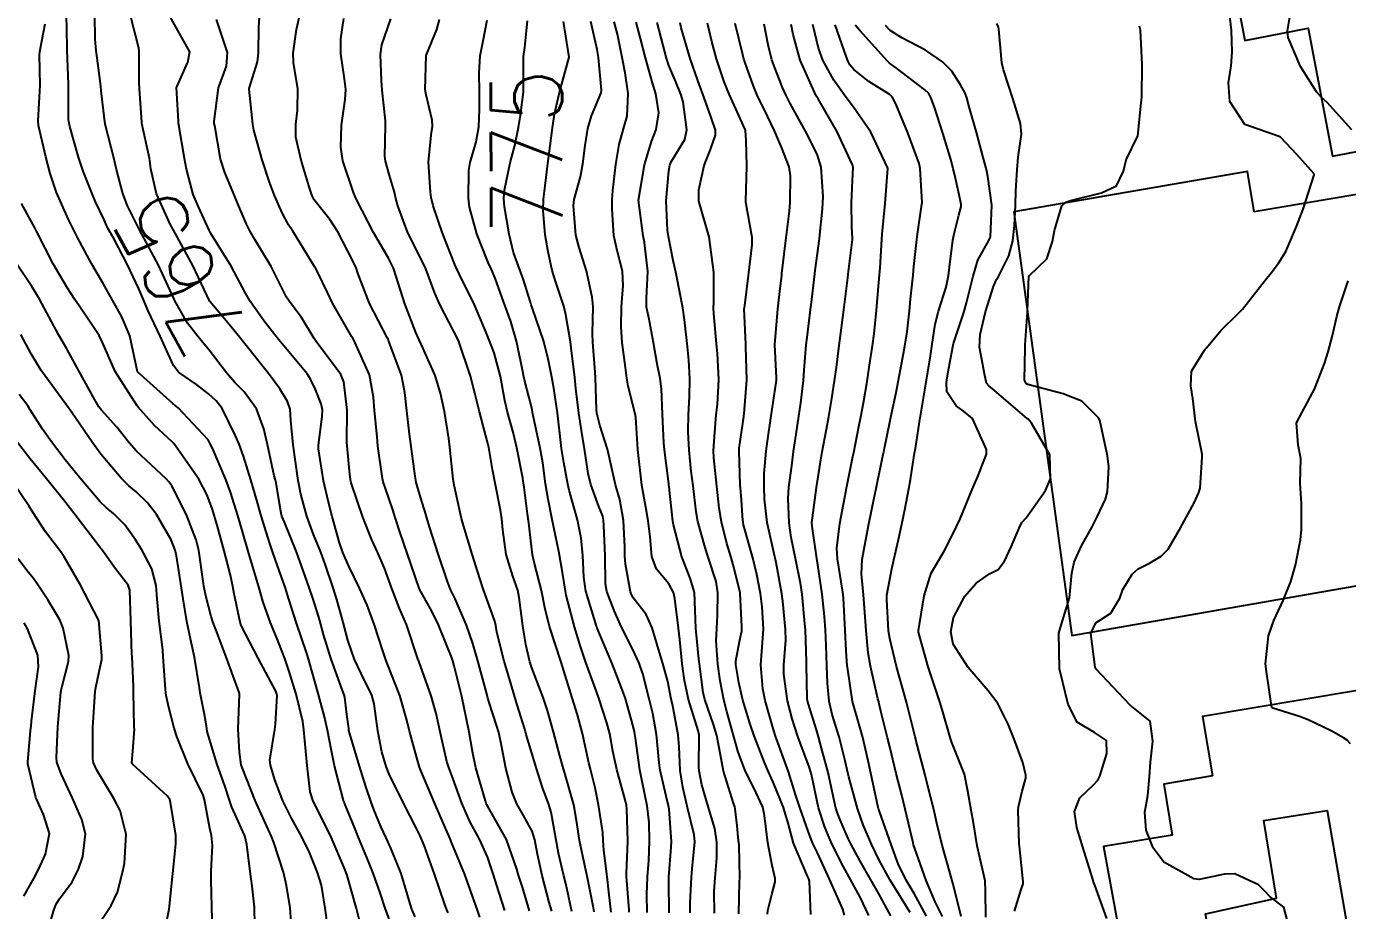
# Model space of a CAD drawing. Header units: metres. Extents: x 318500 to 325275, y 7408834 to 7428799.
# Drawn here: x 323287.8 to 323362, y 7421254.9 to 7421304.6 of the extents above; entities that cross this region are included whole.
import ezdxf
from ezdxf.enums import TextEntityAlignment as Align

# ---------------------------------------------------------------- set-up
doc = ezdxf.new("R2010")
doc.units = ezdxf.units.M
doc.header["$MEASUREMENT"] = 0
for name, color, linetype in [('Cotas', 45, 'Continuous'), ('Curvas de Nivel 1m', 11, 'Continuous'), ('Curvas de Nivel 5m', 15, 'Continuous'), ('Edificações', 30, 'Continuous'), ('Vias Primárias', 230, 'Continuous')]:
    doc.layers.add(name, color=color, linetype=linetype)
doc.styles.add('Style-STANDARD', font='STANDARD.shx')

msp = doc.modelspace()

# ---------------------------------------------------------------- linework, layer by layer
at = {"layer": 'Curvas de Nivel 1m', "flags": 128}
for points, elevation in [([(323362.247, 7421298.753), (323360.864, 7421300.291), (323360.56, 7421300.583), (323360.276, 7421300.893), (323359.377, 7421302.309), (323358.684, 7421303.947), (323358.638, 7421304.317), (323358.885, 7421305.772)], 793), ([(323306.61, 7421253.966), (323306.335, 7421255), (323305.816, 7421256.87), (323305.768, 7421257.009), (323305.683, 7421257.22), (323304.913, 7421259.022), (323304.521, 7421259.831), (323303.904, 7421261.037), (323303.738, 7421261.567), (323303.572, 7421263.042), (323303.548, 7421263.257), (323303.393, 7421265.044), (323303.324, 7421265.515), (323302.95, 7421267.049), (323302.557, 7421268.325), (323302.318, 7421269.055), (323301.858, 7421270.256), (323301.511, 7421271.065), (323301.085, 7421272.275), (323300.864, 7421273.075), (323300.413, 7421274.582), (323300.252, 7421275.085), (323299.937, 7421276.199), (323299.681, 7421277.094), (323299.262, 7421278.4), (323298.998, 7421279.105), (323298.247, 7421280.865), (323298.132, 7421281.118), (323298.003, 7421281.334), (323296.331, 7421283.137), (323296.162, 7421283.279), (323296.024, 7421283.39), (323294.05, 7421285.17), (323293.613, 7421287.177), (323293.154, 7421288.247), (323292.643, 7421289.192), (323292.114, 7421290.125), (323291.47, 7421291.21), (323290.67, 7421292.704), (323290.404, 7421293.226), (323290.325, 7421293.391), (323290.165, 7421293.718), (323289.496, 7421295.237), (323289.139, 7421296.298), (323288.883, 7421297.243), (323288.483, 7421299.001), (323288.466, 7421299.248), (323288.554, 7421300.95), (323288.566, 7421301.247), (323288.545, 7421302.988), (323288.57, 7421303.247), (323288.848, 7421304.709)], 763), ([(323308.186, 7421254.433), (323307.977, 7421254.977), (323307.664, 7421255.888), (323307.281, 7421256.986), (323307.022, 7421257.658), (323306.459, 7421258.999), (323306.244, 7421259.531), (323305.728, 7421260.79), (323305.66, 7421260.942), (323305.632, 7421261.011), (323305.591, 7421261.153), (323305.116, 7421263.02), (323304.933, 7421263.862), (323304.71, 7421265.026), (323304.546, 7421265.778), (323304.207, 7421267.034), (323303.83, 7421268.367), (323303.643, 7421269.042), (323303.547, 7421269.34), (323302.973, 7421271.049), (323302.549, 7421272.387), (323302.331, 7421273.056), (323301.908, 7421274.26), (323301.629, 7421275.064), (323301.476, 7421275.517), (323300.979, 7421277.075), (323300.756, 7421277.88), (323300.406, 7421279.086), (323299.99, 7421280.418), (323299.744, 7421281.094), (323299.54, 7421281.564), (323298.794, 7421283.109), (323298.458, 7421283.537), (323298.038, 7421283.919), (323297.356, 7421284.443), (323296.346, 7421285.146), (323296.055, 7421285.515), (323295.314, 7421287.158), (323294.63, 7421288.629), (323294.388, 7421289.167), (323294.11, 7421289.83), (323293.486, 7421291.18), (323292.726, 7421292.617), (323292.395, 7421293.196), (323292.317, 7421293.353), (323292.165, 7421293.701), (323291.691, 7421294.723), (323291.474, 7421295.211), (323290.987, 7421296.429), (323290.718, 7421297.222), (323290.236, 7421298.954), (323290.181, 7421299.231), (323290.173, 7421299.299), (323290.162, 7421301.231), (323290.159, 7421301.333), (323290.099, 7421303.232), (323290.092, 7421303.433), (323290.053, 7421305.233)], 764), ([(323311.487, 7421254.771), (323311.423, 7421254.933), (323311.294, 7421255.296), (323310.721, 7421256.944), (323310.154, 7421258.502), (323309.969, 7421258.956), (323309.892, 7421259.138), (323309.715, 7421259.504), (323308.961, 7421260.968), (323308.18, 7421262.549), (323308.003, 7421262.978), (323307.772, 7421263.81), (323307.549, 7421264.984), (323307.333, 7421266.515), (323307.201, 7421266.989), (323306.605, 7421268.222), (323306.233, 7421269.004), (323305.856, 7421270.089), (323305.605, 7421271.014), (323305.231, 7421272.367), (323305.031, 7421273.023), (323304.584, 7421274.356), (323304.337, 7421275.034), (323303.935, 7421276.028), (323303.553, 7421277.044), (323303.211, 7421278.296), (323303.07, 7421279.053), (323302.918, 7421280.124), (323302.792, 7421281.058), (323302.659, 7421282.421), (323302.61, 7421283.061), (323302.471, 7421283.5), (323302.041, 7421284.216), (323301.401, 7421285.076), (323300.075, 7421286.727), (323299.784, 7421287.094), (323299.016, 7421288.033), (323298.1, 7421289.12), (323297.145, 7421291.135), (323296.157, 7421292.953), (323296.045, 7421293.151), (323295.894, 7421293.421), (323295.1, 7421295.161), (323294.793, 7421296.572), (323294.71, 7421297.165), (323294.291, 7421299.118), (323294.284, 7421299.17), (323294.246, 7421299.729), (323294.159, 7421301.072), (323294.146, 7421301.172), (323294.134, 7421301.3), (323294.137, 7421303.172), (323294.109, 7421303.356), (323293.656, 7421305.18)], 766), ([(323313.267, 7421254.526), (323313.132, 7421254.908), (323312.867, 7421255.707), (323312.428, 7421256.919), (323311.706, 7421258.677), (323311.599, 7421258.932), (323311.031, 7421260.248), (323310.727, 7421260.945), (323309.959, 7421262.755), (323309.885, 7421262.958), (323309.766, 7421263.341), (323309.324, 7421264.965), (323309.177, 7421265.585), (323308.777, 7421266.97), (323308.086, 7421268.728), (323307.991, 7421268.978), (323307.847, 7421269.427), (323307.33, 7421270.988), (323306.936, 7421272.055), (323306.519, 7421273.004), (323305.909, 7421274.246), (323305.579, 7421275.015), (323305.39, 7421275.557), (323304.972, 7421277.025), (323304.762, 7421277.832), (323304.49, 7421279.032), (323304.204, 7421280.83), (323304.202, 7421281.037), (323304.412, 7421282.646), (323304.429, 7421283.034), (323304.367, 7421283.369), (323304.041, 7421284.176), (323303.762, 7421284.759), (323303.571, 7421285.047), (323302.077, 7421286.84), (323301.886, 7421287.072), (323301.159, 7421288.01), (323300.387, 7421289.087), (323300.107, 7421289.576), (323299.299, 7421291.102), (323298.157, 7421292.934), (323298.061, 7421293.121), (323297.472, 7421294.429), (323297.176, 7421295.135), (323296.798, 7421296.544), (323296.68, 7421297.143), (323296.355, 7421299.031), (323296.342, 7421299.148), (323296.338, 7421299.246), (323296.257, 7421300.824), (323296.24, 7421301.15), (323296.242, 7421301.168), (323296.261, 7421301.221), (323296.864, 7421302.558), (323296.975, 7421303.14), (323296.308, 7421304.333), (323295.854, 7421305.155)], 767), ([(323314.668, 7421254.89), (323314.207, 7421256.36), (323314.033, 7421256.896), (323313.695, 7421257.914), (323313.259, 7421258.907), (323312.711, 7421259.906), (323312.266, 7421260.922), (323311.751, 7421262.33), (323311.53, 7421262.933), (323311.423, 7421263.277), (323311.049, 7421264.941), (323310.826, 7421265.97), (323310.541, 7421266.949), (323309.839, 7421268.908), (323309.821, 7421268.96), (323309.812, 7421268.988), (323309.143, 7421270.967), (323308.767, 7421271.86), (323308.333, 7421272.983), (323307.907, 7421274.134), (323307.541, 7421274.994), (323307.209, 7421275.719), (323306.69, 7421277.003), (323306.048, 7421278.93), (323306.03, 7421279.009), (323305.976, 7421279.39), (323305.813, 7421281.013), (323305.809, 7421281.207), (323305.81, 7421283.013), (323305.636, 7421284.606), (323305.461, 7421285.019), (323304.077, 7421286.869), (323303.963, 7421287.042), (323303.254, 7421288.209), (323302.613, 7421289.062), (323302.405, 7421289.366), (323302.113, 7421289.966), (323301.547, 7421291.076), (323300.635, 7421292.603), (323300.345, 7421293.088), (323300.164, 7421293.467), (323299.677, 7421294.599), (323299.463, 7421295.101), (323298.945, 7421296.363), (323298.711, 7421297.112), (323298.376, 7421298.979), (323298.351, 7421299.118), (323298.344, 7421299.222), (323298.59, 7421301.115), (323299.046, 7421302.341), (323299.106, 7421303.108), (323298.473, 7421304.962)], 768), ([(323316.062, 7421254.874), (323315.67, 7421256.205), (323315.445, 7421256.882), (323315.346, 7421257.223), (323314.765, 7421258.889), (323313.728, 7421260.732), (323313.664, 7421260.835), (323313.634, 7421260.901), (323313.583, 7421261.052), (323313.056, 7421262.911), (323312.86, 7421263.827), (323312.663, 7421264.917), (323312.515, 7421265.641), (323312.255, 7421266.926), (323311.836, 7421268.641), (323311.747, 7421268.931), (323311.69, 7421269.085), (323310.947, 7421270.944), (323310.6, 7421271.672), (323309.89, 7421272.96), (323309.191, 7421274.971), (323308.796, 7421276.118), (323308.524, 7421276.981), (323308.388, 7421277.417), (323307.966, 7421278.608), (323307.839, 7421278.991), (323307.803, 7421279.161), (323307.549, 7421280.995), (323307.5, 7421281.502), (323307.363, 7421282.997), (323307.304, 7421283.731), (323307.065, 7421285), (323306.253, 7421286.833), (323306.154, 7421287.009), (323306.082, 7421287.131), (323304.993, 7421289.027), (323304.706, 7421289.621), (323304.128, 7421290.821), (323304.05, 7421290.963), (323304.004, 7421291.042), (323303.799, 7421291.381), (323302.758, 7421293.061), (323302.53, 7421293.431), (323302.17, 7421294.1), (323301.738, 7421295.074), (323301.457, 7421295.811), (323301.05, 7421297.082), (323300.585, 7421298.737), (323300.516, 7421299.087), (323300.313, 7421301.036), (323300.32, 7421301.089), (323300.786, 7421302.581), (323300.833, 7421303.085), (323300.862, 7421304.535), (323300.893, 7421305.084)], 769), ([(323318.445, 7421254.838), (323318.1, 7421256.417), (323317.999, 7421256.845), (323317.699, 7421258.115), (323317.562, 7421258.852), (323317.286, 7421260.417), (323317.155, 7421260.859), (323316.799, 7421261.81), (323316.448, 7421262.87), (323315.876, 7421264.792), (323315.854, 7421264.879), (323315.838, 7421264.927), (323315.792, 7421265.082), (323315.376, 7421266.454), (323315.245, 7421266.888), (323314.988, 7421267.727), (323314.64, 7421268.898), (323314.232, 7421270.537), (323314.162, 7421270.906), (323314.114, 7421271.148), (323313.879, 7421271.834), (323313.485, 7421272.914), (323313.271, 7421273.545), (323312.835, 7421274.921), (323312.349, 7421276.52), (323312.248, 7421276.927), (323311.963, 7421278.197), (323311.834, 7421278.798), (323311.805, 7421278.932), (323311.773, 7421279.133), (323311.577, 7421280.936), (323311.523, 7421281.422), (323311.296, 7421282.941), (323311.066, 7421283.97), (323310.757, 7421284.949), (323310.073, 7421286.504), (323309.856, 7421286.963), (323309.682, 7421287.37), (323309.067, 7421288.976), (323308.833, 7421289.695), (323308.422, 7421290.986), (323308.138, 7421291.555), (323307.295, 7421292.999), (323306.337, 7421294.85), (323306.271, 7421295.009), (323306.183, 7421295.235), (323305.571, 7421297.02), (323305.46, 7421297.783), (323305.503, 7421299.021), (323305.709, 7421300.473), (323305.747, 7421301.018), (323305.668, 7421301.62), (323305.455, 7421303.023), (323305.462, 7421303.864), (323305.638, 7421305.02)], 771), ([(323319.687, 7421254.82), (323319.653, 7421255.037), (323319.295, 7421256.826), (323319.182, 7421257.333), (323318.878, 7421258.832), (323318.725, 7421259.845), (323318.544, 7421260.842), (323318.057, 7421262.546), (323317.968, 7421262.848), (323317.771, 7421263.582), (323317.424, 7421264.855), (323317.074, 7421266.132), (323316.833, 7421266.865), (323316.186, 7421268.523), (323316.072, 7421268.877), (323315.854, 7421269.842), (323315.691, 7421270.883), (323315.488, 7421272.488), (323315.4, 7421272.887), (323315.118, 7421273.676), (323314.755, 7421274.897), (323314.565, 7421276.276), (323314.51, 7421276.902), (323314.434, 7421277.382), (323314.124, 7421278.908), (323313.982, 7421279.682), (323313.769, 7421280.912), (323313.705, 7421281.212), (323313.261, 7421282.918), (323313, 7421283.96), (323312.742, 7421284.923), (323312.08, 7421286.93), (323311.029, 7421288.946), (323310.742, 7421289.576), (323310.231, 7421290.958), (323310.133, 7421291.184), (323309.228, 7421292.974), (323308.673, 7421294.492), (323308.542, 7421294.985), (323308.47, 7421295.264), (323308.202, 7421296.19), (323307.97, 7421296.992), (323307.935, 7421297.272), (323307.973, 7421298.993), (323307.965, 7421299.271), (323307.794, 7421300.995), (323307.746, 7421301.517), (323307.694, 7421302.996), (323307.761, 7421303.533), (323308.263, 7421304.991)], 772), ([(323320.642, 7421254.81), (323320.525, 7421255.954), (323320.416, 7421256.813), (323320.23, 7421258.287), (323320.196, 7421258.815), (323320.175, 7421259.276), (323319.942, 7421260.827), (323319.744, 7421261.781), (323319.482, 7421262.833), (323319.398, 7421263.201), (323319.034, 7421264.838), (323318.756, 7421265.885), (323318.459, 7421266.844), (323317.84, 7421268.85), (323317.181, 7421270.86), (323316.928, 7421271.912), (323316.743, 7421272.867), (323316.324, 7421274.463), (323316.237, 7421274.875), (323315.998, 7421276.83), (323315.99, 7421276.879), (323315.984, 7421276.913), (323315.953, 7421277.178), (323315.765, 7421278.68), (323315.732, 7421278.884), (323315.68, 7421279.179), (323315.348, 7421280.89), (323315.137, 7421281.769), (323314.831, 7421282.898), (323314.684, 7421283.548), (323314.425, 7421284.904), (323314.07, 7421286.225), (323313.819, 7421286.913), (323313.633, 7421287.369), (323312.964, 7421288.921), (323312.127, 7421290.64), (323312.03, 7421290.833), (323311.983, 7421290.932), (323311.867, 7421291.201), (323311.17, 7421292.945), (323310.645, 7421294.491), (323310.54, 7421294.955), (323310.496, 7421295.258), (323310.395, 7421296.957), (323310.565, 7421298.625), (323310.616, 7421298.954), (323310.592, 7421299.304), (323310.258, 7421300.735), (323310.217, 7421300.918), (323310.212, 7421300.961), (323310.209, 7421301.013), (323310.266, 7421302.96), (323310.27, 7421302.981), (323310.291, 7421303.027), (323310.861, 7421304.402), (323311.004, 7421304.95)], 773), ([(323321.657, 7421254.8), (323321.652, 7421254.929), (323321.517, 7421256.802), (323321.517, 7421256.967), (323321.591, 7421258.801), (323321.533, 7421260.607), (323321.508, 7421260.803), (323321.429, 7421261.111), (323320.966, 7421262.812), (323320.75, 7421263.841), (323320.569, 7421264.818), (323320.409, 7421265.434), (323319.952, 7421266.828), (323319.816, 7421267.202), (323319.229, 7421268.836), (323318.904, 7421269.79), (323318.585, 7421270.843), (323318.13, 7421272.605), (323318.077, 7421272.848), (323317.906, 7421273.891), (323317.743, 7421274.853), (323317.707, 7421275.07), (323317.344, 7421276.859), (323317.103, 7421278.004), (323316.962, 7421278.865), (323316.807, 7421280.049), (323316.658, 7421280.87), (323316.284, 7421282.619), (323316.239, 7421282.877), (323316.207, 7421283.053), (323316.038, 7421283.696), (323315.802, 7421284.638), (323315.744, 7421284.885), (323315.662, 7421285.279), (323315.33, 7421286.891), (323315.004, 7421287.988), (323314.678, 7421288.901), (323314.531, 7421289.321), (323314.125, 7421290.42), (323313.921, 7421290.912), (323313.747, 7421291.303), (323313.097, 7421292.921), (323312.694, 7421294.413), (323312.635, 7421294.926), (323312.65, 7421296.481), (323312.72, 7421296.925), (323313.062, 7421298.088), (323313.218, 7421298.92), (323313.246, 7421299.924), (323313.244, 7421300.92), (323313.23, 7421301.971), (323313.287, 7421302.92), (323313.456, 7421303.766), (323313.689, 7421304.916)], 774), ([(323323.911, 7421254.767), (323323.883, 7421256.562), (323323.895, 7421256.768), (323324.021, 7421258.451), (323324.03, 7421258.767), (323323.9, 7421260.596), (323323.871, 7421260.769), (323323.738, 7421261.323), (323323.4, 7421262.775), (323323.341, 7421263.202), (323323.2, 7421264.779), (323322.989, 7421265.969), (323322.786, 7421266.785), (323322.427, 7421268.195), (323322.228, 7421268.794), (323321.852, 7421269.606), (323321.238, 7421270.809), (323320.812, 7421271.749), (323320.402, 7421272.822), (323320.332, 7421273.259), (323320.315, 7421274.824), (323320.241, 7421276.53), (323320.22, 7421276.826), (323320.172, 7421277.047), (323319.958, 7421277.603), (323319.508, 7421278.835), (323319.359, 7421279.457), (323319.15, 7421280.839), (323318.989, 7421281.867), (323318.83, 7421282.842), (323318.668, 7421284.219), (323318.611, 7421284.844), (323318.402, 7421286.52), (323318.356, 7421286.847), (323318.103, 7421288.368), (323317.985, 7421288.852), (323317.514, 7421290.249), (323317.336, 7421290.862), (323317.112, 7421291.899), (323316.95, 7421292.868), (323316.822, 7421294.228), (323316.847, 7421294.87), (323316.936, 7421295.607), (323317.1, 7421296.867), (323317.228, 7421297.862), (323317.353, 7421298.863), (323317.474, 7421299.64), (323317.75, 7421300.858), (323318.29, 7421302.85), (323317.963, 7421304.855)], 776), ([(323325.094, 7421254.756), (323325.08, 7421255.334), (323325.166, 7421256.755), (323325.204, 7421257.238), (323325.35, 7421258.754), (323325.314, 7421259.154), (323324.927, 7421260.758), (323324.679, 7421261.828), (323324.534, 7421262.762), (323324.46, 7421264.083), (323324.409, 7421264.764), (323324.091, 7421266.483), (323324.027, 7421266.768), (323323.825, 7421267.763), (323323.555, 7421268.774), (323323.412, 7421269.211), (323322.956, 7421270.784), (323322.62, 7421271.531), (323321.887, 7421272.472), (323321.768, 7421272.681), (323321.73, 7421272.802), (323321.457, 7421274.351), (323321.425, 7421274.807), (323321.414, 7421275.321), (323321.344, 7421276.809), (323321.131, 7421277.982), (323320.893, 7421278.816), (323320.579, 7421280.233), (323320.449, 7421280.823), (323320.02, 7421282.167), (323319.844, 7421282.832), (323319.817, 7421283.047), (323319.76, 7421284.833), (323319.744, 7421285.144), (323319.616, 7421286.835), (323319.602, 7421287.32), (323319.637, 7421288.835), (323319.59, 7421289.36), (323319.257, 7421290.839), (323318.849, 7421292.144), (323318.669, 7421292.845), (323318.532, 7421294.5), (323318.569, 7421294.846), (323318.919, 7421296.126), (323319.061, 7421296.841), (323319.182, 7421297.884), (323319.334, 7421298.839), (323319.54, 7421299.548), (323320.084, 7421300.832), (323320.108, 7421300.996), (323319.942, 7421302.833), (323319.866, 7421303.265), (323319.501, 7421304.838)], 777), ([(323326.457, 7421254.738), (323326.43, 7421255.978), (323326.491, 7421256.738), (323326.58, 7421257.854), (323326.585, 7421258.737), (323326.474, 7421259.495), (323326.098, 7421260.744), (323325.748, 7421261.966), (323325.589, 7421262.752), (323325.576, 7421262.938), (323325.584, 7421264.752), (323325.538, 7421265.007), (323324.999, 7421266.758), (323324.768, 7421267.819), (323324.643, 7421268.762), (323324.505, 7421270.119), (323324.43, 7421270.764), (323324.226, 7421272.427), (323324.158, 7421272.767), (323323.897, 7421273.245), (323323.204, 7421274.075), (323322.938, 7421274.785), (323322.833, 7421275.891), (323322.723, 7421276.788), (323322.608, 7421277.442), (323322.366, 7421278.794), (323322.166, 7421280.628), (323322.153, 7421280.798), (323322.027, 7421282.591), (323321.993, 7421282.801), (323321.598, 7421284.359), (323321.534, 7421284.808), (323321.457, 7421285.411), (323321.269, 7421286.812), (323321.217, 7421287.689), (323321.233, 7421288.813), (323321.325, 7421290.015), (323321.288, 7421290.813), (323320.978, 7421291.987), (323320.808, 7421292.82), (323320.707, 7421294.297), (323320.699, 7421294.822), (323320.734, 7421295.36), (323320.918, 7421296.819), (323321.104, 7421297.94), (323321.348, 7421298.813), (323321.54, 7421299.522), (323321.611, 7421300.81), (323321.439, 7421301.97), (323321.276, 7421302.815), (323320.997, 7421304.132), (323320.81, 7421304.823)], 778), ([(323327.829, 7421254.717), (323327.866, 7421256.528), (323327.874, 7421256.717), (323327.838, 7421258.588), (323327.824, 7421258.718), (323327.811, 7421258.818), (323327.719, 7421259.658), (323327.618, 7421260.61), (323327.596, 7421260.722), (323327.52, 7421260.936), (323326.964, 7421262.732), (323326.779, 7421263.731), (323326.578, 7421264.738), (323326.399, 7421265.344), (323325.913, 7421266.748), (323325.816, 7421267.144), (323325.602, 7421268.752), (323325.574, 7421269.023), (323325.408, 7421270.755), (323325.39, 7421271.24), (323325.331, 7421272.756), (323325.096, 7421273.565), (323324.628, 7421274.763), (323324.158, 7421276.557), (323324.121, 7421276.768), (323323.964, 7421278.152), (323323.902, 7421278.704), (323323.894, 7421278.771), (323323.881, 7421278.861), (323323.653, 7421280.775), (323323.614, 7421281.168), (323323.532, 7421282.777), (323323.48, 7421284.214), (323323.406, 7421284.78), (323323.241, 7421285.604), (323323.031, 7421286.786), (323322.775, 7421288.115), (323322.634, 7421288.792), (323322.627, 7421289.304), (323322.708, 7421290.791), (323322.519, 7421292.43), (323322.453, 7421292.796), (323322.19, 7421294.8), (323322.515, 7421296.795), (323322.909, 7421298.11), (323323.175, 7421298.786), (323323.319, 7421299.719), (323323.149, 7421300.787), (323322.946, 7421301.46), (323322.58, 7421302.796), (323322.306, 7421303.893), (323322.049, 7421304.804)], 779), ([(323331.865, 7421254.667), (323331.795, 7421256.551), (323331.761, 7421256.669), (323331.682, 7421256.833), (323330.895, 7421258.678), (323330.596, 7421259.806), (323330.337, 7421260.684), (323329.751, 7421262.116), (323329.483, 7421262.694), (323329.261, 7421263.204), (323328.678, 7421264.707), (323328.452, 7421265.366), (323328.049, 7421266.716), (323327.825, 7421267.703), (323327.657, 7421268.723), (323327.656, 7421268.91), (323327.859, 7421270.016), (323327.981, 7421270.606), (323327.989, 7421270.718), (323327.988, 7421270.835), (323327.897, 7421272.72), (323327.891, 7421272.763), (323327.504, 7421274.317), (323327.387, 7421274.728), (323327.152, 7421275.511), (323326.839, 7421276.737), (323326.72, 7421277.501), (323326.581, 7421278.741), (323326.407, 7421280.331), (323326.394, 7421280.744), (323326.502, 7421282.263), (323326.556, 7421282.742), (323326.626, 7421283.332), (323326.693, 7421284.74), (323326.621, 7421286.193), (323326.569, 7421286.743), (323326.41, 7421288.441), (323326.399, 7421288.746), (323326.416, 7421289.049), (323326.41, 7421290.746), (323326.16, 7421292.75), (323325.569, 7421294.756), (323325.566, 7421295.387), (323325.882, 7421296.753), (323325.965, 7421297.002), (323326.224, 7421297.651), (323326.519, 7421298.462), (323326.51, 7421298.746), (323326.251, 7421299.503), (323325.798, 7421300.755), (323325.511, 7421301.525), (323325.09, 7421302.762), (323324.59, 7421304.493), (323324.519, 7421304.768)], 781), ([(323333.753, 7421254.638), (323333.655, 7421254.98), (323332.913, 7421256.652), (323332.236, 7421258.128), (323331.981, 7421258.666), (323331.898, 7421258.853), (323331.717, 7421259.353), (323331.251, 7421260.675), (323331.011, 7421261.407), (323330.617, 7421262.681), (323329.939, 7421264.538), (323329.879, 7421264.689), (323329.793, 7421264.989), (323329.412, 7421266.302), (323329.305, 7421266.698), (323329.171, 7421267.348), (323329.051, 7421268.702), (323329.106, 7421269.447), (323329.198, 7421270.7), (323329.132, 7421271.951), (323329.034, 7421272.703), (323328.833, 7421273.779), (323328.608, 7421274.71), (323328.092, 7421276.574), (323328.059, 7421276.718), (323328.046, 7421276.814), (323327.962, 7421277.96), (323327.908, 7421278.659), (323327.903, 7421278.721), (323327.896, 7421278.796), (323327.835, 7421280.722), (323327.844, 7421280.88), (323328.021, 7421282.123), (323328.098, 7421282.65), (323328.108, 7421282.719), (323328.121, 7421282.809), (323328.274, 7421284.717), (323328.22, 7421286.576), (323328.213, 7421286.718), (323328.129, 7421288.7), (323328.129, 7421288.72), (323328.132, 7421288.741), (323328.374, 7421290.716), (323328.571, 7421292.296), (323328.565, 7421292.714), (323328.221, 7421294.688), (323328.216, 7421294.72), (323328.219, 7421294.749), (323328.27, 7421296.719), (323328.232, 7421298.156), (323328.195, 7421298.721), (323328.181, 7421298.781), (323327.293, 7421300.735), (323327.001, 7421301.463), (323326.565, 7421302.746), (323326.305, 7421303.724), (323326.069, 7421304.753)], 782), ([(323335.127, 7421254.618), (323334.645, 7421255.646), (323334.087, 7421256.634), (323333.691, 7421257.352), (323333.047, 7421258.65), (323332.645, 7421259.582), (323332.299, 7421260.661), (323331.896, 7421262.53), (323331.865, 7421262.668), (323331.765, 7421262.972), (323331.137, 7421264.677), (323330.813, 7421265.667), (323330.563, 7421266.682), (323330.349, 7421268.168), (323330.347, 7421268.685), (323330.46, 7421270.085), (323330.449, 7421270.684), (323330.287, 7421272.285), (323330.23, 7421272.687), (323329.916, 7421274.454), (323329.868, 7421274.691), (323329.85, 7421274.762), (323329.414, 7421276.698), (323329.271, 7421278.008), (323329.235, 7421278.701), (323329.238, 7421279.444), (323329.359, 7421280.7), (323329.436, 7421281.271), (323329.646, 7421282.696), (323329.923, 7421284.566), (323329.933, 7421284.692), (323329.932, 7421284.811), (323329.85, 7421286.693), (323329.853, 7421286.924), (323330.008, 7421288.692), (323330.12, 7421289.685), (323330.229, 7421290.59), (323330.241, 7421290.689), (323330.443, 7421292.4), (323330.477, 7421292.687), (323330.67, 7421294.198), (323330.707, 7421294.685), (323330.721, 7421296.169), (323330.642, 7421296.686), (323330.226, 7421297.787), (323329.827, 7421298.696), (323329.436, 7421299.519), (323328.849, 7421300.711), (323328.677, 7421301.117), (323328.285, 7421302.208), (323328.15, 7421302.584), (323328.106, 7421302.723), (323328.04, 7421302.978), (323327.615, 7421304.731)], 783), ([(323336.361, 7421254.603), (323335.669, 7421255.875), (323335.238, 7421256.617), (323334.619, 7421257.703), (323334.118, 7421258.634), (323333.986, 7421258.909), (323333.719, 7421259.512), (323333.384, 7421260.303), (323333.271, 7421260.647), (323333.143, 7421261.244), (323332.838, 7421262.654), (323332.491, 7421263.947), (323332.296, 7421264.662), (323332.182, 7421265.052), (323331.806, 7421266.24), (323331.681, 7421266.671), (323331.659, 7421266.825), (323331.63, 7421268.672), (323331.629, 7421268.886), (323331.56, 7421270.673), (323331.537, 7421271.01), (323331.372, 7421272.675), (323331.285, 7421273.29), (323331.011, 7421274.679), (323330.763, 7421275.857), (323330.64, 7421276.683), (323330.598, 7421278.049), (323330.638, 7421278.683), (323330.789, 7421279.881), (323330.898, 7421280.681), (323331.042, 7421281.653), (323331.192, 7421282.678), (323331.3, 7421283.415), (323331.445, 7421284.676), (323331.488, 7421285.247), (323331.61, 7421286.675), (323331.661, 7421287.1), (323331.85, 7421288.673), (323331.879, 7421288.906), (323332.095, 7421290.67), (323332.096, 7421290.705), (323332.135, 7421290.987), (323332.327, 7421292.498), (323332.349, 7421292.667), (323332.528, 7421294.322), (323332.544, 7421294.665), (323332.551, 7421295.022), (323332.452, 7421296.666), (323332.221, 7421297.391), (323331.557, 7421298.677), (323330.71, 7421300.239), (323330.472, 7421300.688), (323330.274, 7421301.134), (323329.834, 7421302.246), (323329.681, 7421302.699), (323329.475, 7421303.53), (323329.24, 7421304.706)], 784), ([(323338.363, 7421254.579), (323337.669, 7421255.843), (323337.224, 7421256.595), (323336.778, 7421257.515), (323336.376, 7421258.603), (323335.728, 7421260.452), (323335.687, 7421260.568), (323335.672, 7421260.611), (323335.65, 7421260.692), (323335.233, 7421262.618), (323335.081, 7421263.31), (323334.788, 7421264.625), (323334.568, 7421265.399), (323334.201, 7421266.634), (323333.916, 7421268.562), (323333.913, 7421268.639), (323333.853, 7421269.485), (323333.792, 7421270.641), (323333.695, 7421272.45), (323333.679, 7421272.643), (323333.639, 7421272.899), (323333.359, 7421274.648), (323333.326, 7421275.253), (323333.499, 7421276.647), (323333.85, 7421278.523), (323333.868, 7421278.642), (323333.885, 7421278.727), (323333.978, 7421279.181), (323334.233, 7421280.4), (323334.28, 7421280.636), (323334.563, 7421282.091), (323334.672, 7421282.63), (323334.828, 7421283.418), (323335.026, 7421284.625), (323335.159, 7421285.528), (323335.325, 7421286.621), (323335.418, 7421287.293), (323335.561, 7421288.618), (323335.687, 7421290.178), (323335.726, 7421290.616), (323335.764, 7421290.987), (323335.861, 7421292.614), (323335.88, 7421292.898), (323336.032, 7421294.612), (323336.189, 7421296.589), (323336.188, 7421296.61), (323336.178, 7421296.643), (323335.234, 7421298.625), (323334.261, 7421300.034), (323333.787, 7421300.647), (323333.165, 7421301.543), (323332.536, 7421302.666), (323332.3, 7421303.346), (323331.984, 7421304.673)], 786), ([(323358.633, 7421254.305), (323358.44, 7421255.08), (323357.673, 7421255.665), (323357.352, 7421256), (323357.021, 7421256.33), (323355.689, 7421256.953), (323355.11, 7421256.935), (323353.684, 7421256.64), (323353.381, 7421256.678), (323351.698, 7421257.609), (323351.096, 7421258.409), (323350.711, 7421259.406), (323350.634, 7421260.416), (323350.8, 7421261.358), (323350.89, 7421262.413), (323350.947, 7421263.238), (323351.079, 7421264.411), (323350.922, 7421265.534), (323349.81, 7421266.43), (323347.894, 7421268.449), (323347.842, 7421268.575), (323347.593, 7421270.454), (323347.876, 7421271.056), (323348.723, 7421271.6), (323349.225, 7421272.437), (323349.397, 7421272.935), (323349.91, 7421273.793), (323350.25, 7421274.09), (323350.887, 7421274.416), (323351.536, 7421274.796), (323351.932, 7421275.208), (323352.628, 7421276.39), (323353.396, 7421277.81), (323353.664, 7421278.375), (323353.728, 7421278.62), (323353.857, 7421280.372), (323353.839, 7421280.536), (323353.48, 7421282.378), (323353.321, 7421283.659), (323353.218, 7421284.382), (323353.245, 7421285.2), (323353.975, 7421286.372), (323354.024, 7421286.427), (323354.082, 7421286.493), (323354.941, 7421287.518), (323355.786, 7421288.353), (323355.953, 7421288.51), (323356.113, 7421288.68), (323357.411, 7421290.331), (323357.73, 7421290.732), (323358.144, 7421291.267), (323358.54, 7421291.929), (323358.715, 7421292.312), (323359.15, 7421293.331), (323359.515, 7421294.3), (323360.143, 7421296.234), (323360.128, 7421296.301), (323359.17, 7421297.366), (323358.274, 7421298.32), (323358.24, 7421298.351), (323358.18, 7421298.382), (323356.251, 7421299.065), (323355.399, 7421300.359), (323355.325, 7421301.404), (323355.471, 7421302.362), (323355.531, 7421303.132), (323355.504, 7421304.362), (323355.376, 7421305.323)], 792), ([(323339.259, 7421254.566), (323338.846, 7421255.389), (323338.35, 7421256.58), (323337.707, 7421258.383), (323337.633, 7421258.591), (323337.605, 7421258.697), (323337.155, 7421260.596), (323336.969, 7421261.37), (323336.668, 7421262.601), (323336.304, 7421264.083), (323336.175, 7421264.606), (323335.805, 7421266.103), (323335.701, 7421266.504), (323335.676, 7421266.612), (323335.631, 7421266.794), (323335.216, 7421268.619), (323335.095, 7421269.377), (323334.972, 7421270.623), (323334.901, 7421271.646), (323334.824, 7421272.626), (323334.719, 7421273.817), (323334.756, 7421274.627), (323334.932, 7421275.629), (323335.128, 7421276.622), (323335.428, 7421278.081), (323335.537, 7421278.616), (323335.613, 7421278.978), (323335.951, 7421280.611), (323335.958, 7421280.653), (323336.004, 7421280.875), (323336.299, 7421282.334), (323336.352, 7421282.607), (323336.656, 7421283.992), (323336.778, 7421284.603), (323336.982, 7421285.685), (323337.154, 7421286.599), (323337.28, 7421287.41), (323337.407, 7421288.597), (323337.468, 7421289.245), (323337.605, 7421290.595), (323337.653, 7421291.079), (323337.822, 7421292.593), (323337.86, 7421292.898), (323338.103, 7421294.591), (323338.11, 7421294.672), (323338.006, 7421296.592), (323337.948, 7421296.859), (323337.311, 7421298.599), (323336.644, 7421300.227), (323336.435, 7421300.608), (323336.272, 7421300.761), (323335.125, 7421301.474), (323334.285, 7421302.145), (323334.06, 7421302.415), (323333.94, 7421302.645), (323333.729, 7421303.218), (323333.232, 7421304.656)], 787), ([(323340.318, 7421254.55), (323339.861, 7421256.373), (323339.809, 7421256.558), (323339.686, 7421256.98), (323339.237, 7421258.567), (323338.951, 7421259.8), (323338.77, 7421260.574), (323338.439, 7421261.891), (323338.274, 7421262.582), (323337.787, 7421264.408), (323337.744, 7421264.59), (323337.726, 7421264.656), (323337.245, 7421266.596), (323337.009, 7421267.411), (323336.671, 7421268.602), (323336.294, 7421270.175), (323336.229, 7421270.606), (323336.126, 7421272.369), (323336.143, 7421272.607), (323336.416, 7421274.102), (323336.527, 7421274.604), (323336.791, 7421275.747), (323336.977, 7421276.6), (323337.142, 7421277.414), (323337.366, 7421278.596), (323337.455, 7421279.118), (323337.693, 7421280.593), (323337.737, 7421280.859), (323338.016, 7421282.59), (323338.031, 7421282.664), (323338.343, 7421284.586), (323338.587, 7421286.068), (323338.656, 7421286.581), (323338.841, 7421287.837), (323339.037, 7421288.576), (323339.467, 7421289.913), (323339.603, 7421290.568), (323339.659, 7421291.046), (323339.841, 7421292.565), (323339.891, 7421292.837), (323340.181, 7421293.957), (323340.301, 7421294.446), (323340.312, 7421294.558), (323340.297, 7421294.665), (323340.196, 7421295.116), (323339.93, 7421296.286), (323339.87, 7421296.565), (323339.749, 7421297.035), (323339.275, 7421298.574), (323338.804, 7421300.04), (323338.612, 7421300.585), (323338.487, 7421300.802), (323338.274, 7421301.008), (323336.677, 7421302.216), (323336.289, 7421302.514), (323336.234, 7421302.556), (323336.169, 7421302.612), (323334.616, 7421304.336), (323334.35, 7421304.64)], 788), ([(323341.698, 7421254.53), (323341.672, 7421255.994), (323341.656, 7421256.53), (323341.652, 7421256.559), (323341.206, 7421258.538), (323341.002, 7421259.82), (323340.864, 7421260.543), (323340.683, 7421261.608), (323340.506, 7421262.549), (323339.787, 7421264.342), (323339.711, 7421264.561), (323339.287, 7421266.05), (323339.132, 7421266.57), (323338.77, 7421267.632), (323338.46, 7421268.581), (323337.914, 7421270.544), (323337.912, 7421270.589), (323337.912, 7421270.631), (323338.231, 7421272.585), (323338.633, 7421273.855), (323339.053, 7421274.573), (323339.378, 7421275.119), (323339.946, 7421276.265), (323340.044, 7421276.464), (323340.09, 7421276.558), (323340.213, 7421276.817), (323340.928, 7421278.546), (323341.242, 7421279.28), (323341.734, 7421280.534), (323341.741, 7421280.797), (323340.943, 7421282.546), (323340.439, 7421282.959), (323340.037, 7421283.261), (323339.511, 7421284.034), (323339.481, 7421284.569), (323339.565, 7421285.06), (323339.834, 7421286.564), (323339.884, 7421286.762), (323340.092, 7421287.381), (323340.391, 7421288.271), (323340.472, 7421288.555), (323340.608, 7421289.045), (323340.98, 7421290.547), (323341.248, 7421291.439), (323341.864, 7421292.534), (323341.95, 7421292.746), (323342.029, 7421294.532), (323341.816, 7421296.145), (323341.725, 7421296.537), (323341.554, 7421297.206), (323341.197, 7421298.546), (323340.755, 7421300.06), (323340.622, 7421300.555), (323340.534, 7421300.818), (323340.277, 7421301.292), (323339.777, 7421302.06), (323339.268, 7421302.575), (323338.3, 7421303.227), (323336.984, 7421303.929), (323336.316, 7421304.333), (323336.064, 7421304.614)], 789), ([(323348.488, 7421254.442), (323347.81, 7421256.317), (323347.766, 7421256.449), (323347.684, 7421256.71), (323347.147, 7421258.458), (323346.814, 7421259.557), (323346.679, 7421260.466), (323346.976, 7421261.227), (323347.752, 7421261.948), (323347.992, 7421262.212), (323348.108, 7421262.447), (323348.498, 7421263.724), (323348.468, 7421264.443), (323347.795, 7421264.907), (323346.82, 7421265.484), (323346.327, 7421266.472), (323345.84, 7421268.48), (323345.796, 7421270.481), (323345.873, 7421270.74), (323346.401, 7421272.472), (323346.534, 7421273.847), (323346.65, 7421274.469), (323347.056, 7421275.34), (323347.661, 7421276.454), (323347.956, 7421277.023), (323348.41, 7421278.001), (323348.539, 7421278.444), (323348.604, 7421279.831), (323348.531, 7421280.445), (323348.123, 7421282.355), (323348.096, 7421282.449), (323348.031, 7421282.582), (323347.094, 7421283.518), (323346.044, 7421283.924), (323345.603, 7421284.044), (323344.049, 7421284.45), (323343.963, 7421284.511), (323343.863, 7421284.702), (323343.901, 7421286.512), (323343.912, 7421286.682), (323344.033, 7421288.511), (323344.037, 7421288.585), (323344.116, 7421290.51), (323344.131, 7421290.558), (323345.13, 7421291.511), (323345.44, 7421292.491), (323345.553, 7421293.105), (323345.973, 7421294.483), (323346.192, 7421294.696), (323346.536, 7421294.817), (323348.198, 7421295.223), (323349.028, 7421295.616), (323349.422, 7421296.438), (323349.583, 7421297.073), (323350.24, 7421298.43), (323350.423, 7421300.273), (323350.438, 7421300.427), (323350.454, 7421300.609), (323350.479, 7421302.427), (323350.385, 7421304.363), (323350.372, 7421304.429), (323350.322, 7421304.581)], 791), ([(323304.707, 7421254.09), (323304.587, 7421255.026), (323304.373, 7421256.326), (323304.161, 7421257.033), (323303.697, 7421258.164), (323303.273, 7421259.044), (323302.714, 7421260.056), (323302.202, 7421261.055), (323301.748, 7421262.234), (323301.505, 7421263.064), (323301.48, 7421263.348), (323301.753, 7421265.061), (323301.793, 7421265.375), (323301.888, 7421266.981), (323301.873, 7421267.059), (323301.812, 7421267.214), (323300.822, 7421269.075), (323299.867, 7421270.909), (323299.804, 7421271.091), (323299.475, 7421272.686), (323299.396, 7421273.097), (323299.257, 7421273.742), (323298.904, 7421275.105), (323298.513, 7421276.54), (323298.357, 7421277.114), (323298.259, 7421277.421), (323297.961, 7421278.224), (323297.49, 7421279.125), (323296.316, 7421280.816), (323296.076, 7421281.139), (323296.001, 7421281.217), (323295, 7421282.145), (323294.078, 7421283.169), (323294.021, 7421283.245), (323292.778, 7421285.189), (323292.074, 7421286.804), (323291.889, 7421287.202), (323291.163, 7421288.282), (323290.522, 7421289.224), (323290.109, 7421289.862), (323289.307, 7421291.238), (323288.379, 7421293.025), (323288.265, 7421293.249), (323288.162, 7421293.456), (323287.528, 7421294.614)], 762), ([(323302.683, 7421254.006), (323302.611, 7421255.05), (323302.411, 7421256.31), (323302.237, 7421257.054), (323301.705, 7421258.717), (323301.567, 7421259.062), (323300.981, 7421260.33), (323300.657, 7421261.076), (323299.916, 7421262.929), (323299.868, 7421263.088), (323299.771, 7421263.8), (323299.688, 7421265.092), (323299.77, 7421267.051), (323299.763, 7421267.091), (323299.749, 7421267.153), (323299.048, 7421269.102), (323298.536, 7421270.434), (323298.27, 7421271.114), (323298.174, 7421271.416), (323297.885, 7421272.574), (323297.766, 7421273.121), (323297.741, 7421273.272), (323297.486, 7421275.124), (323297.333, 7421275.722), (323296.789, 7421277.132), (323295.966, 7421278.759), (323295.806, 7421278.98), (323295.646, 7421279.145), (323293.993, 7421280.712), (323293.579, 7421281.176), (323292.872, 7421282.05), (323292.018, 7421283.011), (323291.873, 7421283.201), (323291.636, 7421283.594), (323290.751, 7421285.213), (323290.068, 7421286.447), (323289.624, 7421287.227), (323289.076, 7421288.226), (323288.538, 7421289.246), (323288.111, 7421289.953), (323287.224, 7421291.264)], 761), ([(323362.18, 7421264.264), (323361.991, 7421264.465), (323361.793, 7421264.604), (323361.089, 7421264.985), (323359.803, 7421265.617), (323359.31, 7421265.802), (323357.809, 7421266.264), (323357.774, 7421266.285), (323357.757, 7421266.321), (323357.741, 7421266.391), (323357.459, 7421268.326), (323357.414, 7421268.759), (323357.568, 7421270.325), (323357.879, 7421271.188), (323358.39, 7421272.312), (323358.837, 7421273.375), (323359.091, 7421274.302), (323359.364, 7421275.721), (323359.424, 7421276.298), (323359.431, 7421277.764), (323359.391, 7421278.299), (323359.36, 7421278.918), (323359.391, 7421280.299), (323359.25, 7421281.063), (323359.145, 7421282.303), (323360.047, 7421283.989), (323360.157, 7421284.181), (323360.205, 7421284.288), (323360.715, 7421285.638), (323360.92, 7421286.282), (323361.17, 7421287.203), (323361.418, 7421288.277), (323361.569, 7421288.822), (323362.053, 7421290.271)], 793), ([(323298.255, 7421253.729), (323298.225, 7421255.111), (323298.182, 7421256.603), (323298.184, 7421257.112), (323298.261, 7421258.552), (323298.201, 7421259.113), (323298.108, 7421259.508), (323297.811, 7421261.119), (323297.734, 7421261.369), (323296.863, 7421263.129), (323296.25, 7421264.668), (323296.102, 7421265.137), (323295.802, 7421266.299), (323295.646, 7421266.98), (323295.628, 7421267.143), (323295.618, 7421267.338), (323295.492, 7421269.145), (323295.455, 7421269.537), (323295.25, 7421271.149), (323295.138, 7421272.407), (323295.086, 7421273.152), (323294.852, 7421274.103), (323294.293, 7421275.164), (323293.928, 7421275.727), (323293.325, 7421276.564), (323292.703, 7421277.189), (323292.29, 7421277.54), (323291.95, 7421277.865), (323290.798, 7421279.212), (323289.985, 7421280.221), (323289.21, 7421281.232), (323288.708, 7421281.94), (323288.018, 7421283.027), (323287.931, 7421283.163), (323287.872, 7421283.252), (323287.4, 7421283.889)], 759), ([(323295.639, 7421254.028), (323295.821, 7421254.966), (323295.846, 7421255.138), (323296.011, 7421256.8), (323296.043, 7421257.136), (323296.189, 7421258.649), (323296.186, 7421259.135), (323295.904, 7421260.963), (323295.851, 7421261.139), (323295.733, 7421261.322), (323294.183, 7421262.734), (323293.759, 7421263.122), (323293.727, 7421263.17), (323293.719, 7421263.212), (323293.77, 7421263.841), (323293.875, 7421265.082), (323293.859, 7421265.169), (323293.851, 7421265.23), (323293.821, 7421267.17), (323293.815, 7421267.48), (323293.737, 7421269.172), (323293.732, 7421269.282), (323293.667, 7421271.173), (323293.611, 7421272.898), (323293.512, 7421273.176), (323292.805, 7421274.088), (323292.013, 7421275.199), (323291.972, 7421275.25), (323291.921, 7421275.316), (323290.465, 7421277.215), (323289.95, 7421277.869), (323288.862, 7421279.237), (323287.986, 7421280.293), (323287.237, 7421281.261)], 758), ([(323291.636, 7421253.808), (323292.571, 7421255.186), (323292.918, 7421255.924), (323293.235, 7421257.177), (323293.308, 7421257.553), (323293.397, 7421259.175), (323293.068, 7421260.524), (323292.719, 7421261.185), (323291.754, 7421262.785), (323291.575, 7421263.202), (323291.54, 7421263.426), (323291.531, 7421265.203), (323291.542, 7421265.453), (323291.669, 7421267.201), (323291.687, 7421267.326), (323291.821, 7421267.962), (323292.031, 7421269.004), (323292.038, 7421269.197), (323291.87, 7421271.2), (323290.825, 7421273.211), (323289.913, 7421274.773), (323289.738, 7421275.043), (323289.6, 7421275.225), (323288.864, 7421276.17), (323288.187, 7421277.246), (323287.946, 7421277.642), (323286.836, 7421279.267)], 757), ([(323288.853, 7421253.232), (323289.341, 7421254.918), (323289.454, 7421255.223), (323289.52, 7421255.354), (323289.655, 7421255.544), (323290.37, 7421256.513), (323290.727, 7421257.21), (323290.968, 7421257.93), (323291.112, 7421259.206), (323290.922, 7421260.004), (323290.381, 7421261.213), (323289.75, 7421262.57), (323289.518, 7421263.224), (323289.488, 7421263.501), (323289.563, 7421265.223), (323289.743, 7421267.155), (323289.751, 7421267.221), (323289.759, 7421267.272), (323289.814, 7421267.505), (323290.165, 7421268.886), (323290.178, 7421269.217), (323289.863, 7421270.76), (323289.683, 7421271.223), (323289.002, 7421272.354), (323288.405, 7421273.242), (323288.194, 7421273.545), (323287.9, 7421273.908), (323287.322, 7421274.67)], 756)]:
    msp.add_lwpolyline(points, dxfattribs=dict(at, elevation=elevation))
at = {"layer": 'Curvas de Nivel 5m', "flags": 128}
for points, elevation in [([(323309.646, 7421254.538), (323309.454, 7421254.962), (323309.355, 7421255.262), (323308.851, 7421256.968), (323308.279, 7421258.397), (323308.009, 7421258.977), (323307.716, 7421259.617), (323307.312, 7421260.572), (323307.158, 7421260.989), (323306.871, 7421261.865), (323306.513, 7421262.999), (323305.964, 7421264.831), (323305.919, 7421265.008), (323305.904, 7421265.122), (323305.799, 7421265.909), (323305.679, 7421266.882), (323305.652, 7421267.012), (323305.566, 7421267.261), (323304.919, 7421269.024), (323304.483, 7421270.408), (323304.32, 7421271.033), (323304.219, 7421271.38), (323303.884, 7421272.444), (323303.683, 7421273.042), (323303.577, 7421273.361), (323302.965, 7421275.05), (323302.292, 7421276.71), (323302.149, 7421277.058), (323302.108, 7421277.215), (323301.96, 7421278.103), (323301.826, 7421278.928), (323301.789, 7421279.072), (323301.726, 7421279.32), (323301.34, 7421281.077), (323301.141, 7421281.951), (323300.717, 7421283.083), (323300.039, 7421284.031), (323299.517, 7421284.57), (323299.034, 7421285.105), (323298.069, 7421286.382), (323297.45, 7421287.129), (323296.849, 7421287.9), (323296.139, 7421289.149), (323296.101, 7421289.237), (323295.229, 7421291.159), (323294.16, 7421293.139), (323294.143, 7421293.17), (323293.487, 7421294.494), (323293.218, 7421295.184), (323292.863, 7421296.528), (323292.711, 7421297.192), (323292.237, 7421299.001), (323292.197, 7421299.201), (323291.996, 7421300.942), (323291.983, 7421301.204), (323291.95, 7421301.519), (323291.719, 7421303.209), (323291.654, 7421303.856), (323291.639, 7421305.21)], 765), ([(323317.312, 7421254.855), (323317.172, 7421255.343), (323316.768, 7421256.864), (323316.502, 7421258.064), (323316.352, 7421258.87), (323316.205, 7421259.363), (323315.723, 7421260.226), (323315.342, 7421260.884), (323315.08, 7421261.546), (323314.739, 7421262.89), (323314.497, 7421264.175), (323314.331, 7421264.895), (323314.208, 7421265.31), (323313.806, 7421266.533), (323313.718, 7421266.82), (323313.695, 7421266.911), (323313.659, 7421267.065), (323313.165, 7421268.917), (323312.88, 7421269.894), (323312.53, 7421270.923), (323311.885, 7421272.404), (323311.709, 7421272.753), (323311.625, 7421272.934), (323311.452, 7421273.382), (323310.936, 7421274.945), (323310.436, 7421276.459), (323310.286, 7421276.955), (323310.212, 7421277.215), (323309.961, 7421278.066), (323309.758, 7421278.754), (323309.704, 7421278.964), (323309.637, 7421279.303), (323309.408, 7421280.969), (323309.326, 7421281.654), (323309.171, 7421282.973), (323309.063, 7421283.998), (323308.872, 7421284.978), (323308.141, 7421286.927), (323308.116, 7421286.989), (323308.081, 7421287.054), (323307.075, 7421289), (323306.427, 7421290.707), (323306.319, 7421291.008), (323306.136, 7421291.407), (323305.299, 7421293.023), (323304.852, 7421293.714), (323304.175, 7421294.558), (323303.965, 7421294.831), (323303.855, 7421295.045), (323303.681, 7421295.554), (323303.227, 7421297.055), (323302.943, 7421298.346), (323302.93, 7421299.06), (323303.028, 7421299.838), (323303.043, 7421301.058), (323302.806, 7421302.538), (323302.777, 7421303.063), (323302.982, 7421304.388), (323303.118, 7421305.058)], 770), ([(323322.677, 7421254.785), (323322.658, 7421255.792), (323322.697, 7421256.785), (323322.768, 7421257.709), (323322.807, 7421258.784), (323322.776, 7421259.839), (323322.669, 7421260.786), (323322.388, 7421262.153), (323322.259, 7421262.793), (323322.01, 7421264.574), (323321.985, 7421264.797), (323321.954, 7421264.96), (323321.798, 7421265.585), (323321.536, 7421266.533), (323321.445, 7421266.805), (323321.224, 7421267.403), (323320.688, 7421268.817), (323319.869, 7421270.762), (323319.846, 7421270.83), (323319.83, 7421270.87), (323319.234, 7421272.837), (323319.108, 7421273.632), (323319.06, 7421274.839), (323318.963, 7421275.811), (323318.763, 7421276.842), (323318.298, 7421278.516), (323318.206, 7421278.848), (323317.988, 7421280.06), (323317.864, 7421280.852), (323317.84, 7421281.015), (323317.63, 7421282.856), (323317.426, 7421284.241), (323317.309, 7421284.861), (323317.124, 7421285.804), (323316.863, 7421286.868), (323316.215, 7421288.772), (323316.18, 7421288.879), (323316.163, 7421288.932), (323316.112, 7421289.078), (323315.683, 7421290.444), (323315.523, 7421290.889), (323315.169, 7421291.871), (323314.917, 7421292.899), (323314.66, 7421294.426), (323314.62, 7421294.904), (323314.663, 7421295.371), (323314.983, 7421296.898), (323315.232, 7421297.888), (323315.442, 7421298.892), (323315.562, 7421299.579), (323315.726, 7421300.888), (323315.728, 7421302.332), (323315.732, 7421302.888), (323315.804, 7421303.381), (323315.942, 7421304.886)], 775), ([(323329.426, 7421254.693), (323329.442, 7421254.904), (323329.667, 7421255.797), (323329.857, 7421256.509), (323329.855, 7421256.688), (323329.691, 7421257.423), (323329.455, 7421258.694), (323329.27, 7421260.241), (323329.165, 7421260.698), (323328.656, 7421261.797), (323328.193, 7421262.714), (323327.776, 7421263.785), (323327.514, 7421264.724), (323327.151, 7421266.077), (323326.976, 7421266.733), (323326.767, 7421267.794), (323326.636, 7421268.738), (323326.554, 7421270.045), (323326.576, 7421270.739), (323326.621, 7421271.482), (323326.643, 7421272.739), (323326.542, 7421273.383), (323326.101, 7421274.747), (323325.928, 7421275.292), (323325.522, 7421276.754), (323325.423, 7421277.288), (323325.248, 7421278.757), (323325.151, 7421279.59), (323325.027, 7421280.76), (323324.977, 7421281.799), (323324.999, 7421282.76), (323325.048, 7421283.752), (323325.068, 7421284.76), (323325.013, 7421285.814), (323324.917, 7421286.762), (323324.77, 7421288.093), (323324.671, 7421288.764), (323324.328, 7421290.568), (323324.287, 7421290.768), (323324.14, 7421291.421), (323323.872, 7421292.774), (323323.818, 7421293.122), (323323.739, 7421294.777), (323323.896, 7421296.464), (323323.95, 7421296.774), (323324.019, 7421296.967), (323324.218, 7421297.298), (323324.779, 7421298.218), (323324.899, 7421298.763), (323324.7, 7421300.33), (323324.564, 7421300.767), (323324.277, 7421301.448), (323323.88, 7421302.37), (323323.749, 7421302.778), (323323.576, 7421303.506), (323323.242, 7421304.786)], 780), ([(323337.453, 7421254.792), (323336.318, 7421256.604), (323335.697, 7421257.718), (323335.268, 7421258.617), (323334.812, 7421259.715), (323334.479, 7421260.629), (323333.994, 7421262.399), (323333.939, 7421262.637), (323333.771, 7421263.374), (323333.453, 7421264.645), (323333.065, 7421265.914), (323332.891, 7421266.654), (323332.806, 7421267.674), (323332.773, 7421268.656), (323332.722, 7421269.792), (323332.682, 7421270.658), (323332.635, 7421271.416), (323332.508, 7421272.661), (323332.256, 7421274.324), (323332.201, 7421274.666), (323331.947, 7421276.496), (323331.924, 7421276.67), (323331.923, 7421276.698), (323331.953, 7421276.957), (323332.184, 7421278.667), (323332.432, 7421280.224), (323332.508, 7421280.662), (323332.741, 7421281.938), (323332.87, 7421282.657), (323333.043, 7421283.658), (323333.194, 7421284.653), (323333.3, 7421285.413), (323333.459, 7421286.649), (323333.533, 7421287.204), (323333.715, 7421288.646), (323333.938, 7421290.453), (323333.962, 7421290.643), (323333.98, 7421290.794), (323334.153, 7421292.14), (323334.206, 7421292.593), (323334.209, 7421292.639), (323334.17, 7421293.33), (323334.141, 7421294.641), (323334.203, 7421295.907), (323334.239, 7421296.64), (323334.212, 7421296.784), (323333.349, 7421298.653), (323332.268, 7421300.506), (323332.173, 7421300.671), (323332.072, 7421300.872), (323331.263, 7421302.68), (323330.876, 7421304.12), (323330.769, 7421304.686)], 785), ([(323343.315, 7421254.853), (323343.674, 7421256.085), (323343.794, 7421256.392), (323343.801, 7421256.508), (323343.694, 7421257.434), (323343.582, 7421258.511), (323343.572, 7421258.651), (323343.503, 7421260.512), (323343.523, 7421260.722), (323343.746, 7421261.603), (323343.934, 7421262.33), (323343.939, 7421262.507), (323343.77, 7421263.205), (323343.293, 7421264.515), (323342.953, 7421265.363), (323342.376, 7421266.524), (323341.821, 7421267.246), (323340.695, 7421268.547), (323339.859, 7421269.857), (323339.734, 7421270.562), (323339.878, 7421271.362), (323340.519, 7421272.551), (323341.151, 7421273.292), (323341.909, 7421273.817), (323342.386, 7421274.052), (323342.75, 7421274.522), (323343.124, 7421275.326), (323343.621, 7421276.513), (323343.746, 7421276.718), (323343.954, 7421276.959), (323345.041, 7421278.494), (323345.325, 7421279.144), (323345.285, 7421280.491), (323344.252, 7421282.282), (323344.067, 7421282.509), (323344.045, 7421282.525), (323343.891, 7421282.652), (323342.047, 7421284.226), (323341.874, 7421284.358), (323341.731, 7421284.535), (323341.643, 7421284.949), (323341.34, 7421286.541), (323341.372, 7421287.26), (323341.672, 7421288.537), (323342.124, 7421289.949), (323342.303, 7421290.353), (323342.401, 7421290.527), (323342.987, 7421291.682), (323343.213, 7421292.519), (323343.31, 7421293.382), (323343.364, 7421294.518), (323343.388, 7421295.329), (323343.454, 7421296.518), (323343.518, 7421297.22), (323343.693, 7421298.515), (323343.651, 7421299.114), (323343.218, 7421300.521), (323342.69, 7421302.122), (323342.591, 7421302.527), (323342.435, 7421304.412), (323342.407, 7421304.529), (323342.323, 7421304.729)], 790), ([(323300.632, 7421254.067), (323300.618, 7421255.075), (323300.486, 7421256.26), (323300.375, 7421257.08), (323300.188, 7421258.598), (323300.069, 7421259.085), (323299.967, 7421259.341), (323299.718, 7421259.876), (323299.339, 7421260.709), (323299.211, 7421261.098), (323298.948, 7421261.896), (323298.523, 7421263.109), (323297.959, 7421264.946), (323297.932, 7421265.118), (323297.92, 7421265.247), (323297.798, 7421265.918), (323297.568, 7421267.122), (323297.523, 7421267.414), (323297.243, 7421269.126), (323297.078, 7421269.901), (323296.811, 7421271.131), (323296.603, 7421272.413), (323296.495, 7421273.134), (323296.23, 7421274.822), (323296.16, 7421275.138), (323295.929, 7421275.722), (323295.105, 7421277.153), (323294.6, 7421277.804), (323293.962, 7421278.416), (323293.55, 7421278.763), (323293.117, 7421279.183), (323291.99, 7421280.542), (323291.502, 7421281.205), (323290.354, 7421282.88), (323290.115, 7421283.219), (323290.022, 7421283.348), (323288.626, 7421285.241), (323288.064, 7421286.174), (323287.485, 7421287.259)], 760), ([(323287.657, 7421255.702), (323288.218, 7421256.696), (323288.507, 7421257.238), (323288.87, 7421258.055), (323289.091, 7421259.229), (323288.767, 7421260.281), (323288.321, 7421261.241), (323287.877, 7421263.13), (323287.876, 7421263.248), (323288.038, 7421264.995), (323288.061, 7421265.246), (323288.086, 7421265.538), (323288.291, 7421267.243), (323288.485, 7421268.585), (323288.45, 7421269.241), (323287.862, 7421270.731), (323287.673, 7421271.059)], 755)]:
    msp.add_lwpolyline(points, dxfattribs=dict(at, elevation=elevation))
at = {"layer": 'Edificações'}
for points in [[(323350.931, 7421332.293), (323337.466, 7421329.718), (323339.711, 7421317.977), (323347.383, 7421319.444), (323347.759, 7421317.477), (323349.967, 7421317.899), (323351.055, 7421312.207), (323365.807, 7421315.028), (323366.673, 7421310.498), (323355.376, 7421308.337), (323356.246, 7421303.787), (323359.8, 7421304.467), (323361.174, 7421297.282), (323373.309, 7421299.603), (323372.382, 7421304.451), (323374.529, 7421304.713), (323372.46, 7421316.6), (323371.774, 7421318.227), (323369.011, 7421323.23), (323357.066, 7421321.341), (323355.368, 7421331.429), (323351.189, 7421330.725)], [(323356.767, 7421294.155), (323356.391, 7421296.412), (323343.277, 7421294.158), (323346.519, 7421270.352), (323377.616, 7421275.787), (323373.969, 7421296.654), (323371.147, 7421296.161), (323371.07, 7421296.576)], [(323365.142, 7421267.69), (323353.867, 7421265.794), (323354.428, 7421262.456), (323351.691, 7421261.995), (323352.171, 7421259.136), (323348.298, 7421258.484), (323350.506, 7421246.436), (323355.352, 7421247.345), (323354.042, 7421254.709), (323358.026, 7421255.582), (323357.317, 7421259.946), (323360.868, 7421260.524), (323362.938, 7421248.6), (323376.687, 7421251.024), (323376.483, 7421252.204), (323380.303, 7421252.858), (323378.993, 7421260.932), (323374.627, 7421260.277), (323374.258, 7421262.988), (323373.64, 7421262.894), (323373.014, 7421267.216), (323365.344, 7421266.074)]]:
    msp.add_lwpolyline(points, close=True, dxfattribs=at)
at = {"layer": 'Vias Primárias'}
for points in [[(323715.644, 7420145.548, 0), (323709.04, 7420132.939)], [(323831.088, 7420001.787, 0), (323833.844, 7420008.443, 0.220888)], [(323205.069, 7420933.766, 0), (323207.298, 7420931.929, 0.020742), (323210.311, 7420929.649), (323213.335, 7420928.865), (323214.564, 7420929.479), (323216.061, 7420926.782), (323213.869, 7420925.313), (323213.871, 7420924.556), (323218.068, 7420917.639), (323222.108, 7420910.972), (323227.38, 7420903.131), (323230.217, 7420898.982, 0.38291), (323236.446, 7420897.46), (323249.502, 7420903.926), (323257.59, 7420907.836)]]:
    msp.add_lwpolyline(points, format="xyb", dxfattribs=at)

# ---------------------------------------------------------------- texts
at = {"layer": 'Cotas', "style": 'Style-STANDARD'}
for s, rotation, p in [('775', 90.16892, (323315.9, 7421297.528, 775)), ('765', 118.84739, (323296.414, 7421290.692, 765))]:
    msp.add_text(s, height=4, rotation=rotation, dxfattribs=at).set_placement(p, align=Align.MIDDLE_CENTER)

doc.saveas('drawing.dxf')
